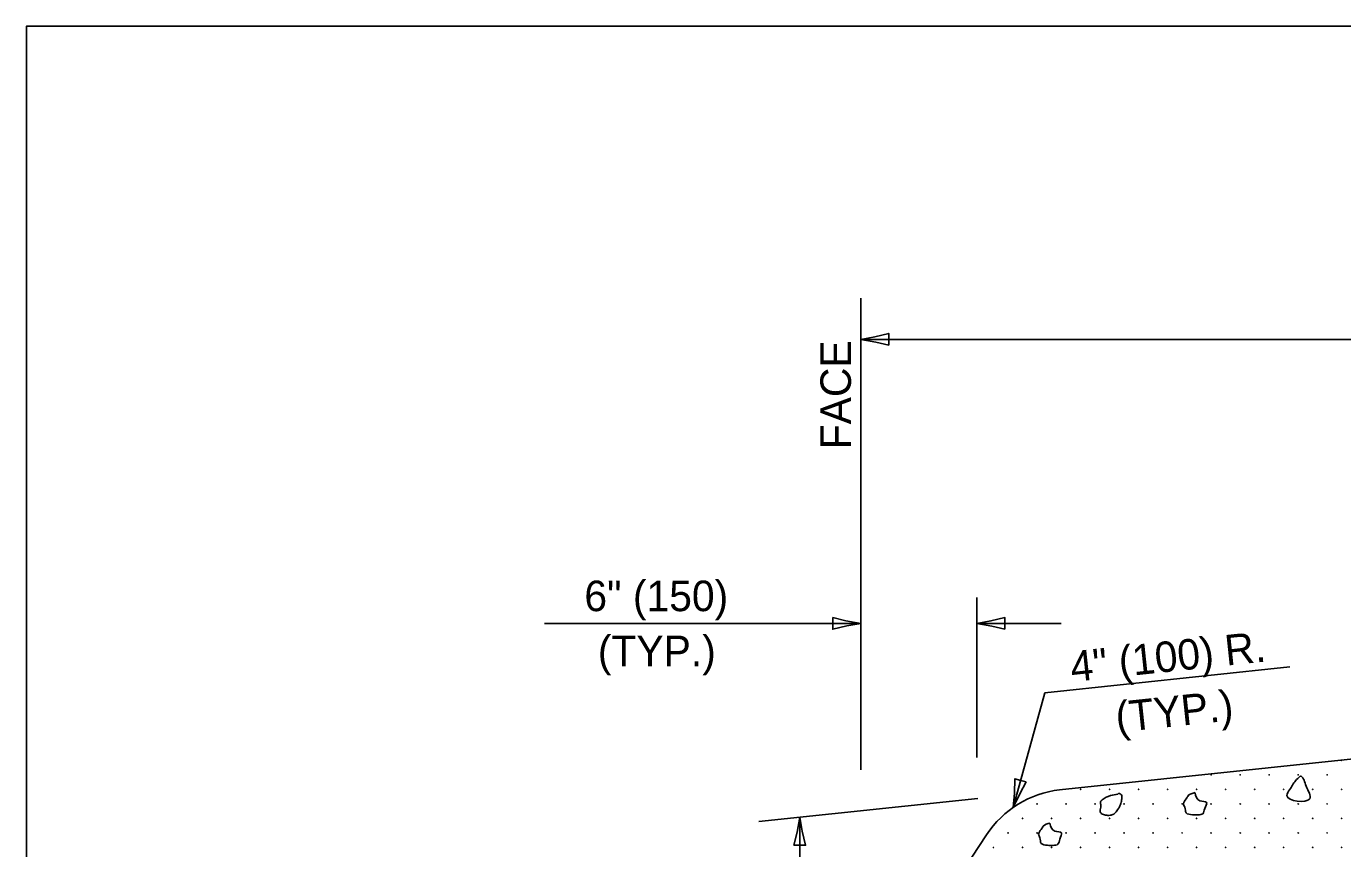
# Model space of a CAD drawing. Extents: x 2261467 to 2262113, y -3123637 to -3123237.
# Drawn here: x 2261483.3 to 2261614.7, y -3123319.3 to -3123237.3 of the extents above; entities that cross this region are included whole.
import ezdxf

# ---------------------------------------------------------------- set-up
doc = ezdxf.new("R2010")
doc.units = 0
for name, color, linetype in [('Default', 7, 'Continuous'), ('RD_Pr_Roadway_Dimensions', 7, 'Continuous'), ('RD_Pr_Roadway_Items', 7, 'Continuous'), ('RD_Pr_Roadway_Notes', 7, 'Continuous')]:
    doc.layers.add(name, color=color, linetype=linetype)

msp = doc.modelspace()

# ---------------------------------------------------------------- linework, layer by layer
at = {"layer": 'Default'}
msp.add_lwpolyline([(2261483.29, -3123637.28), (2262113.29, -3123637.28), (2262113.29, -3123237.28), (2261483.29, -3123237.28)], close=True, dxfattribs=at)
at = {"layer": 'RD_Pr_Roadway_Dimensions'}
for p, q in [((2261566.57, -3123311.46), (2261566.57, -3123264.42)), ((2261566.57, -3123268.52), (2261729.92, -3123268.52)), ((2261578.16, -3123294.28), (2261578.16, -3123310.24)), ((2261535.01, -3123296.87), (2261566.57, -3123296.87)), ((2261578.16, -3123296.86), (2261586.58, -3123296.86)), ((2261584.94, -3123303.8), (2261609.41, -3123301.21)), ((2261584.94, -3123303.8), (2261581.78, -3123315.22)), ((2261578.27, -3123314.32), (2261556.41, -3123316.63)), ((2261560.48, -3123316.2), (2261560.48, -3123337.62))]:
    msp.add_line(p, q, dxfattribs=at)
for points in [[(2261569.37, -3123269.1), (2261569.37, -3123268.52), (2261569.37, -3123267.93), (2261567.97, -3123268.27), (2261566.57, -3123268.52), (2261568.06, -3123268.79)], [(2261563.77, -3123296.28), (2261563.77, -3123296.87), (2261563.77, -3123297.45), (2261565.17, -3123297.11), (2261566.57, -3123296.87), (2261565.08, -3123296.59)], [(2261580.96, -3123297.45), (2261580.96, -3123296.86), (2261580.96, -3123296.28), (2261579.56, -3123296.62), (2261578.16, -3123296.86), (2261579.65, -3123297.14)], [(2261583.09, -3123312.68), (2261582.53, -3123312.53), (2261581.96, -3123312.37), (2261581.92, -3123313.81), (2261581.78, -3123315.22), (2261582.44, -3123313.86)], [(2261559.89, -3123318.99), (2261560.48, -3123319), (2261561.07, -3123319), (2261560.72, -3123317.6), (2261560.48, -3123316.2), (2261560.21, -3123317.69)]]:
    msp.add_lwpolyline(points, close=True, dxfattribs=at)
at = {"layer": 'RD_Pr_Roadway_Items'}
for p, q in [((2261586.41, -3123313.46), (2261648.25, -3123306.94)), ((2261579.12, -3123317.96), (2261566.57, -3123336.98))]:
    msp.add_line(p, q, dxfattribs=at)
for centre in [(2261614.57, -3123310.53), (2261601.54, -3123311.97), (2261604.44, -3123311.97), (2261607.33, -3123311.97), (2261610.23, -3123311.97), (2261613.12, -3123311.97), (2261588.51, -3123313.42), (2261591.41, -3123313.42), (2261594.3, -3123313.42), (2261597.2, -3123313.42), (2261600.09, -3123313.42), (2261602.99, -3123313.42), (2261605.89, -3123313.42), (2261608.78, -3123313.42), (2261611.68, -3123313.42), (2261614.57, -3123313.42), (2261584.17, -3123314.87), (2261587.06, -3123314.87), (2261589.96, -3123314.87), (2261592.85, -3123314.87), (2261595.75, -3123314.87), (2261598.65, -3123314.87), (2261601.54, -3123314.87), (2261604.44, -3123314.87), (2261607.33, -3123314.87), (2261610.23, -3123314.87), (2261613.12, -3123314.87), (2261582.72, -3123316.32), (2261585.61, -3123316.32), (2261588.51, -3123316.32), (2261591.41, -3123316.32), (2261594.3, -3123316.32), (2261597.2, -3123316.32), (2261600.09, -3123316.32), (2261602.99, -3123316.32), (2261605.89, -3123316.32), (2261608.78, -3123316.32), (2261611.68, -3123316.32), (2261614.57, -3123316.32), (2261581.27, -3123317.77), (2261584.17, -3123317.77), (2261587.06, -3123317.77), (2261589.96, -3123317.77), (2261592.85, -3123317.77), (2261595.75, -3123317.77), (2261598.65, -3123317.77), (2261601.54, -3123317.77), (2261604.44, -3123317.77), (2261607.33, -3123317.77), (2261610.23, -3123317.77), (2261613.12, -3123317.77), (2261579.82, -3123319.21), (2261582.72, -3123319.21), (2261585.61, -3123319.21), (2261588.51, -3123319.21), (2261591.41, -3123319.21), (2261594.3, -3123319.21), (2261597.2, -3123319.21), (2261600.09, -3123319.21), (2261602.99, -3123319.21), (2261605.89, -3123319.21), (2261608.78, -3123319.21), (2261611.68, -3123319.21), (2261614.57, -3123319.21)]:
    msp.add_circle(centre, 0.0205, dxfattribs=at)
msp.add_arc((2261587.6, -3123323.55), 10.16, 96.7189, 146.5895, dxfattribs=at)
for points in [[(2261610.44, -3123312.1), (2261609.96, -3123312.57), (2261609.37, -3123313.46), (2261609.11, -3123314.02), (2261611.39, -3123314.35), (2261611.02, -3123313.09), (2261610.51, -3123312.12), (2261610.42, -3123312.08)], [(2261592.23, -3123313.89), (2261591.5, -3123314.04), (2261591.17, -3123314.15), (2261590.75, -3123314.39), (2261590.51, -3123314.67), (2261590.54, -3123315.04), (2261590.46, -3123315.6), (2261590.61, -3123315.85), (2261591, -3123315.99), (2261591.45, -3123316.01), (2261591.82, -3123315.88), (2261592.12, -3123315.57), (2261592.38, -3123315.18), (2261592.56, -3123314.7), (2261592.62, -3123314.39), (2261592.62, -3123314.05), (2261592.41, -3123313.85), (2261592.25, -3123313.86)], [(2261599.93, -3123313.74), (2261599.26, -3123314.05), (2261599.05, -3123314.36), (2261598.78, -3123314.86), (2261598.91, -3123315.21), (2261599.05, -3123315.76), (2261599.67, -3123315.96), (2261600.25, -3123315.97), (2261600.72, -3123315.85), (2261600.9, -3123315.34), (2261601.09, -3123314.73), (2261600.4, -3123314.55), (2261599.93, -3123313.77)], [(2261585.45, -3123316.78), (2261584.79, -3123317.1), (2261584.58, -3123317.41), (2261584.31, -3123317.9), (2261584.44, -3123318.25), (2261584.58, -3123318.81), (2261585.2, -3123319), (2261585.78, -3123319.01), (2261586.25, -3123318.9), (2261586.43, -3123318.38), (2261586.61, -3123317.77), (2261585.93, -3123317.59), (2261585.45, -3123316.81)]]:
    msp.add_spline(points, degree=3, dxfattribs=at)

# ---------------------------------------------------------------- texts
at = {"layer": 'RD_Pr_Roadway_Dimensions'}
for s, p in [('6" (150)', (2261538.98, -3123295.64)), ('(TYP.)', (2261540.33, -3123301.13))]:
    msp.add_text(s, height=3.048, dxfattribs=at).set_placement(p)
for s, p in [('4" (100) R.', (2261587.65, -3123302.71)), ('(TYP.)', (2261592.16, -3123307.75))]:
    msp.add_text(s, height=3.048, rotation=6.0312, dxfattribs=at).set_placement(p)
at = {"layer": 'RD_Pr_Roadway_Notes'}
msp.add_text('FACE', height=3.048, rotation=90, dxfattribs=at).set_placement((2261565.59, -3123279.49))

doc.saveas('drawing.dxf')
